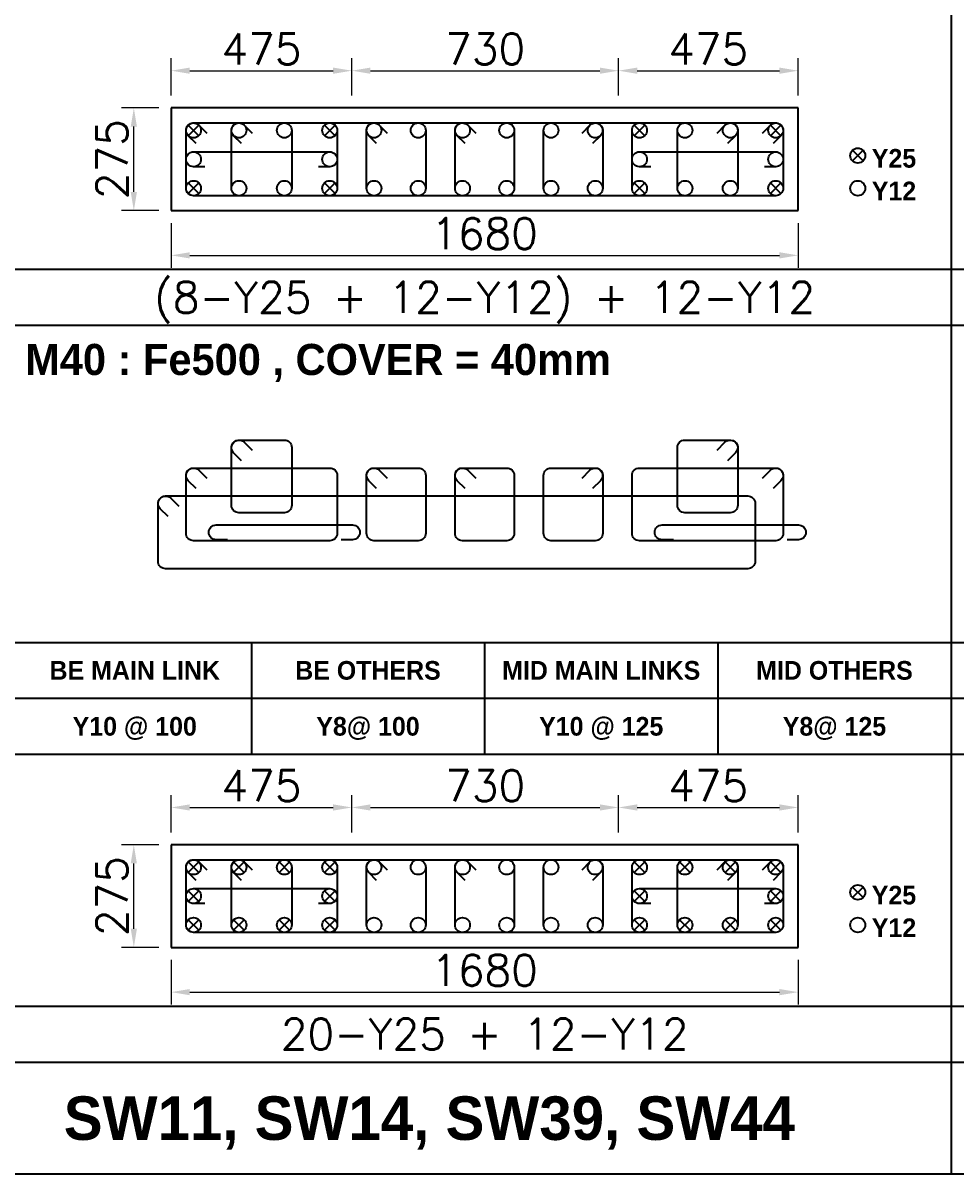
# Model space of a CAD drawing. Header units: millimetres. Extents: x -28707963 to -28231469, y 696001 to 896471.
# Drawn here: x -28322747 to -28315247, y 788796 to 798052 of the extents above; entities that cross this region are included whole.
import ezdxf
from ezdxf.enums import TextEntityAlignment as Align

# ---------------------------------------------------------------- set-up
doc = ezdxf.new("R2010")
doc.units = ezdxf.units.MM
doc.header["$MEASUREMENT"] = 0
doc.header["$PDMODE"] = 34
doc.header["$PDSIZE"] = -8
doc.layers.get('0').update_dxf_attribs({"lineweight": 5})
for name, color, linetype in [('09 COL TEXT-SCH', 2, 'Continuous'), ('14 REINF', 6, 'Continuous'), ('22 TABLE FRAME', 5, 'Continuous'), ('23 STIRRUPS', 5, 'Continuous'), ('SUB TITLE', 3, 'Continuous'), ('TEXT', 4, 'Continuous')]:
    doc.layers.add(name, color=color, linetype=linetype)
doc.layers.add('19 COLUMN', color=1, linetype='Continuous', lineweight=25)
doc.styles.add('adani bold', font='')
doc.styles.add('ROMANS', font='simplex.shx')
doc.styles.get('adani bold').set_extended_font_data('Adani Bold', bold=True)
doc.dimstyles.new('D 50', dxfattribs={"dimscale": 100, "dimtxt": 3, "dimasz": 1.5, "dimexe": 1, "dimexo": 1, "dimgap": 0.5, "dimtad": 1, "dimdec": 0, "dimdsep": 46, "dimtxsty": 'ROMANS', "dimcen": 2.5, "dimclrd": 5, "dimclre": 5, "dimclrt": 4, "dimadec": 0, "dimazin": 0, "dimtfac": 1, "dimtdec": 0, "dimtmove": 0, "dimatfit": 3, "dimfxl": 1, "dimlwd": 0, "dimlwe": 0, "dimarcsym": 0})

# ---------------------------------------------------------------- blocks, each defined once
blk = doc.blocks.new('*D33')
at = {"color": 5, "lineweight": 0, "transparency": 16777216}
for p, q in [((-28321556.1, 790518.4), (-28321556.1, 790158.4)), ((-28316516.1, 790518.4), (-28316516.1, 790158.4)), ((-28321406.1, 790258.4), (-28316666.1, 790258.4))]:
    blk.add_line(p, q, dxfattribs=at)
at = {"color": 5, "transparency": 16777216}
for points in [[(-28321406.1, 790283.4), (-28321406.1, 790233.4), (-28321556.1, 790258.4)], [(-28316666.1, 790233.4), (-28316666.1, 790283.4), (-28316516.1, 790258.4)]]:
    blk.add_solid(points, dxfattribs=at)
at = {"layer": 'Defpoints', "color": 0, "transparency": 16777216}
for p in [(-28321556.1, 790618.4), (-28316516.1, 790618.4), (-28316516.1, 790258.4)]:
    blk.add_point(p, dxfattribs=at)
at = {"color": 4, "transparency": 16777216, "insert": (-28319036.1, 790433.4), "char_height": 250, "attachment_point": 5, "style": 'ROMANS'}
blk.add_mtext('1680', dxfattribs=at)
blk = doc.blocks.new('*D34')
at = {"color": 5, "lineweight": 0, "transparency": 16777216}
for p, q in [((-28321656.1, 791443.4), (-28321956.1, 791443.4)), ((-28321856.1, 790768.4), (-28321856.1, 791293.4)), ((-28321656.1, 790618.4), (-28321956.1, 790618.4))]:
    blk.add_line(p, q, dxfattribs=at)
at = {"color": 5, "transparency": 16777216}
for points in [[(-28321831.1, 791293.4), (-28321881.1, 791293.4), (-28321856.1, 791443.4)], [(-28321881.1, 790768.4), (-28321831.1, 790768.4), (-28321856.1, 790618.4)]]:
    blk.add_solid(points, dxfattribs=at)
at = {"layer": 'Defpoints', "color": 0, "transparency": 16777216}
for p in [(-28321856.1, 791443.4), (-28321556.1, 791443.4), (-28321556.1, 790618.4)]:
    blk.add_point(p, dxfattribs=at)
at = {"color": 4, "transparency": 16777216, "insert": (-28322031.1, 791030.9), "char_height": 250, "attachment_point": 5, "rotation": 90, "style": 'ROMANS'}
blk.add_mtext('275', dxfattribs=at)
blk = doc.blocks.new('*D35')
at = {"color": 5, "lineweight": 0, "transparency": 16777216}
for p, q in [((-28321556.1, 791543.4), (-28321556.1, 791843.4)), ((-28320103.8, 791543.4), (-28320103.8, 791843.4)), ((-28321406.1, 791743.4), (-28320253.8, 791743.4))]:
    blk.add_line(p, q, dxfattribs=at)
at = {"color": 5, "transparency": 16777216}
for points in [[(-28321406.1, 791768.4), (-28321406.1, 791718.4), (-28321556.1, 791743.4)], [(-28320253.8, 791718.4), (-28320253.8, 791768.4), (-28320103.8, 791743.4)]]:
    blk.add_solid(points, dxfattribs=at)
at = {"layer": 'Defpoints', "color": 0, "transparency": 16777216}
for p in [(-28320103.8, 791743.4), (-28321556.1, 791443.4), (-28320103.8, 791443.4)]:
    blk.add_point(p, dxfattribs=at)
at = {"color": 4, "transparency": 16777216, "insert": (-28320829.9, 791918.4), "char_height": 250, "attachment_point": 5, "style": 'ROMANS'}
blk.add_mtext('475', dxfattribs=at)
blk = doc.blocks.new('*D36')
at = {"color": 5, "lineweight": 0, "transparency": 16777216}
for p, q in [((-28320103.8, 791543.4), (-28320103.8, 791843.4)), ((-28317959.6, 791543.4), (-28317959.6, 791843.4)), ((-28319953.8, 791743.4), (-28318109.6, 791743.4))]:
    blk.add_line(p, q, dxfattribs=at)
at = {"color": 5, "transparency": 16777216}
for points in [[(-28319953.8, 791768.4), (-28319953.8, 791718.4), (-28320103.8, 791743.4)], [(-28318109.6, 791718.4), (-28318109.6, 791768.4), (-28317959.6, 791743.4)]]:
    blk.add_solid(points, dxfattribs=at)
at = {"layer": 'Defpoints', "color": 0, "transparency": 16777216}
for p in [(-28317959.6, 791743.4), (-28320103.8, 791443.4), (-28317959.6, 791443.4)]:
    blk.add_point(p, dxfattribs=at)
at = {"color": 4, "transparency": 16777216, "insert": (-28319031.7, 791918.4), "char_height": 250, "attachment_point": 5, "style": 'ROMANS'}
blk.add_mtext('730', dxfattribs=at)
blk = doc.blocks.new('*D37')
at = {"color": 5, "lineweight": 0, "transparency": 16777216}
for p, q in [((-28317959.6, 791543.4), (-28317959.6, 791843.4)), ((-28316516.1, 791543.4), (-28316516.1, 791843.4)), ((-28317809.6, 791743.4), (-28316666.1, 791743.4))]:
    blk.add_line(p, q, dxfattribs=at)
at = {"color": 5, "transparency": 16777216}
for points in [[(-28317809.6, 791768.4), (-28317809.6, 791718.4), (-28317959.6, 791743.4)], [(-28316666.1, 791718.4), (-28316666.1, 791768.4), (-28316516.1, 791743.4)]]:
    blk.add_solid(points, dxfattribs=at)
at = {"layer": 'Defpoints', "color": 0, "transparency": 16777216}
for p in [(-28316516.1, 791743.4), (-28317959.6, 791443.4), (-28316516.1, 791443.4)]:
    blk.add_point(p, dxfattribs=at)
at = {"color": 4, "transparency": 16777216, "insert": (-28317237.8, 791918.4), "char_height": 250, "attachment_point": 5, "style": 'ROMANS'}
blk.add_mtext('475', dxfattribs=at)
blk = doc.blocks.new('*D38')
at = {"color": 5, "lineweight": 0, "transparency": 16777216}
for p, q in [((-28321556.1, 796443.4), (-28321556.1, 796083.4)), ((-28316516.1, 796443.4), (-28316516.1, 796083.4)), ((-28321406.1, 796183.4), (-28316666.1, 796183.4))]:
    blk.add_line(p, q, dxfattribs=at)
at = {"color": 5, "transparency": 16777216}
for points in [[(-28321406.1, 796208.4), (-28321406.1, 796158.4), (-28321556.1, 796183.4)], [(-28316666.1, 796158.4), (-28316666.1, 796208.4), (-28316516.1, 796183.4)]]:
    blk.add_solid(points, dxfattribs=at)
at = {"layer": 'Defpoints', "color": 0, "transparency": 16777216}
for p in [(-28321556.1, 796543.4), (-28316516.1, 796543.4), (-28316516.1, 796183.4)]:
    blk.add_point(p, dxfattribs=at)
at = {"color": 4, "transparency": 16777216, "insert": (-28319036.1, 796358.4), "char_height": 250, "attachment_point": 5, "style": 'ROMANS'}
blk.add_mtext('1680', dxfattribs=at)
blk = doc.blocks.new('*D39')
at = {"color": 5, "lineweight": 0, "transparency": 16777216}
for p, q in [((-28321656.1, 797368.4), (-28321956.1, 797368.4)), ((-28321856.1, 796693.4), (-28321856.1, 797218.4)), ((-28321656.1, 796543.4), (-28321956.1, 796543.4))]:
    blk.add_line(p, q, dxfattribs=at)
at = {"color": 5, "transparency": 16777216}
for points in [[(-28321831.1, 797218.4), (-28321881.1, 797218.4), (-28321856.1, 797368.4)], [(-28321881.1, 796693.4), (-28321831.1, 796693.4), (-28321856.1, 796543.4)]]:
    blk.add_solid(points, dxfattribs=at)
at = {"layer": 'Defpoints', "color": 0, "transparency": 16777216}
for p in [(-28321856.1, 797368.4), (-28321556.1, 797368.4), (-28321556.1, 796543.4)]:
    blk.add_point(p, dxfattribs=at)
at = {"color": 4, "transparency": 16777216, "insert": (-28322031.1, 796955.9), "char_height": 250, "attachment_point": 5, "rotation": 90, "style": 'ROMANS'}
blk.add_mtext('275', dxfattribs=at)
blk = doc.blocks.new('*D285')
at = {"color": 5, "lineweight": 0, "transparency": 16777216}
for p, q in [((-28321556.1, 797468.4), (-28321556.1, 797768.4)), ((-28320103.8, 797468.4), (-28320103.8, 797768.4)), ((-28321406.1, 797668.4), (-28320253.8, 797668.4))]:
    blk.add_line(p, q, dxfattribs=at)
at = {"color": 5, "transparency": 16777216}
for points in [[(-28321406.1, 797693.4), (-28321406.1, 797643.4), (-28321556.1, 797668.4)], [(-28320253.8, 797643.4), (-28320253.8, 797693.4), (-28320103.8, 797668.4)]]:
    blk.add_solid(points, dxfattribs=at)
at = {"layer": 'Defpoints', "color": 0, "transparency": 16777216}
for p in [(-28320103.8, 797668.4), (-28321556.1, 797368.4), (-28320103.8, 797368.4)]:
    blk.add_point(p, dxfattribs=at)
at = {"color": 4, "transparency": 16777216, "insert": (-28320829.9, 797843.4), "char_height": 250, "attachment_point": 5, "style": 'ROMANS'}
blk.add_mtext('475', dxfattribs=at)
blk = doc.blocks.new('*D286')
at = {"color": 5, "lineweight": 0, "transparency": 16777216}
for p, q in [((-28320103.8, 797468.4), (-28320103.8, 797768.4)), ((-28317959.6, 797468.4), (-28317959.6, 797768.4)), ((-28319953.8, 797668.4), (-28318109.6, 797668.4))]:
    blk.add_line(p, q, dxfattribs=at)
at = {"color": 5, "transparency": 16777216}
for points in [[(-28319953.8, 797693.4), (-28319953.8, 797643.4), (-28320103.8, 797668.4)], [(-28318109.6, 797643.4), (-28318109.6, 797693.4), (-28317959.6, 797668.4)]]:
    blk.add_solid(points, dxfattribs=at)
at = {"layer": 'Defpoints', "color": 0, "transparency": 16777216}
for p in [(-28317959.6, 797668.4), (-28320103.8, 797368.4), (-28317959.6, 797368.4)]:
    blk.add_point(p, dxfattribs=at)
at = {"color": 4, "transparency": 16777216, "insert": (-28319031.7, 797843.4), "char_height": 250, "attachment_point": 5, "style": 'ROMANS'}
blk.add_mtext('730', dxfattribs=at)
blk = doc.blocks.new('*D287')
at = {"color": 5, "lineweight": 0, "transparency": 16777216}
for p, q in [((-28317959.6, 797468.4), (-28317959.6, 797768.4)), ((-28316516.1, 797468.4), (-28316516.1, 797768.4)), ((-28317809.6, 797668.4), (-28316666.1, 797668.4))]:
    blk.add_line(p, q, dxfattribs=at)
at = {"color": 5, "transparency": 16777216}
for points in [[(-28317809.6, 797693.4), (-28317809.6, 797643.4), (-28317959.6, 797668.4)], [(-28316666.1, 797643.4), (-28316666.1, 797693.4), (-28316516.1, 797668.4)]]:
    blk.add_solid(points, dxfattribs=at)
at = {"layer": 'Defpoints', "color": 0, "transparency": 16777216}
for p in [(-28316516.1, 797668.4), (-28317959.6, 797368.4), (-28316516.1, 797368.4)]:
    blk.add_point(p, dxfattribs=at)
at = {"color": 4, "transparency": 16777216, "insert": (-28317237.8, 797843.4), "char_height": 250, "attachment_point": 5, "style": 'ROMANS'}
blk.add_mtext('475', dxfattribs=at)

msp = doc.modelspace()

# ---------------------------------------------------------------- linework, layer by layer
msp.add_lwpolyline([(-28341538.8, 788796.2), (-28242181.2, 788796.2), (-28242181.2, 874671.2), (-28341538.8, 874671.2)], close=True)
at = {"layer": '14 REINF', "color": 6}
for points in [[(-28321418.5, 797230.8), (-28321333.7, 797145.9)], [(-28321333.7, 797230.8), (-28321418.5, 797145.9)], [(-28320323.5, 797230.8), (-28320238.7, 797145.9)], [(-28320238.7, 797230.8), (-28320323.5, 797145.9)], [(-28317833.5, 797230.8), (-28317748.7, 797145.9)], [(-28317748.7, 797230.8), (-28317833.5, 797145.9)], [(-28316738.5, 797230.8), (-28316653.7, 797145.9)], [(-28316653.7, 797230.8), (-28316738.5, 797145.9)], [(-28316078.5, 797028.3), (-28315993.7, 796943.4)], [(-28315993.7, 797028.3), (-28316078.5, 796943.4)], [(-28321418.5, 796765.8), (-28321333.7, 796680.9)], [(-28321333.7, 796765.8), (-28321418.5, 796680.9)], [(-28320323.5, 796765.8), (-28320238.7, 796680.9)], [(-28320238.7, 796765.8), (-28320323.5, 796680.9)], [(-28317833.5, 796765.8), (-28317748.7, 796680.9)], [(-28317748.7, 796765.8), (-28317833.5, 796680.9)], [(-28316738.5, 796765.8), (-28316653.7, 796680.9)], [(-28316653.7, 796765.8), (-28316738.5, 796680.9)], [(-28321418.5, 791305.8), (-28321333.7, 791220.9)], [(-28321333.7, 791305.8), (-28321418.5, 791220.9)], [(-28321053.5, 791305.8), (-28320968.7, 791220.9)], [(-28320968.7, 791305.8), (-28321053.5, 791220.9)], [(-28320688.5, 791305.8), (-28320603.7, 791220.9)], [(-28320603.7, 791305.8), (-28320688.5, 791220.9)], [(-28320323.5, 791305.8), (-28320238.7, 791220.9)], [(-28320238.7, 791305.8), (-28320323.5, 791220.9)], [(-28317833.5, 791305.8), (-28317748.7, 791220.9)], [(-28317748.7, 791305.8), (-28317833.5, 791220.9)], [(-28317468.5, 791305.8), (-28317383.7, 791220.9)], [(-28317383.7, 791305.8), (-28317468.5, 791220.9)], [(-28317103.5, 791305.8), (-28317018.7, 791220.9)], [(-28317018.7, 791305.8), (-28317103.5, 791220.9)], [(-28316738.5, 791305.8), (-28316653.7, 791220.9)], [(-28316653.7, 791305.8), (-28316738.5, 791220.9)], [(-28316078.5, 791103.3), (-28315993.7, 791018.4)], [(-28315993.7, 791103.3), (-28316078.5, 791018.4)], [(-28321418.5, 791073.3), (-28321333.7, 790988.4)], [(-28321333.7, 791073.3), (-28321418.5, 790988.4)], [(-28320323.5, 791073.3), (-28320238.7, 790988.4)], [(-28320238.7, 791073.3), (-28320323.5, 790988.4)], [(-28317833.5, 791073.3), (-28317748.7, 790988.4)], [(-28317748.7, 791073.3), (-28317833.5, 790988.4)], [(-28316738.5, 791073.3), (-28316653.7, 790988.4)], [(-28316653.7, 791073.3), (-28316738.5, 790988.4)], [(-28321418.5, 790840.8), (-28321333.7, 790755.9)], [(-28321333.7, 790840.8), (-28321418.5, 790755.9)], [(-28321053.5, 790840.8), (-28320968.7, 790755.9)], [(-28320968.7, 790840.8), (-28321053.5, 790755.9)], [(-28320688.5, 790840.8), (-28320603.7, 790755.9)], [(-28320603.7, 790840.8), (-28320688.5, 790755.9)], [(-28320323.5, 790840.8), (-28320238.7, 790755.9)], [(-28320238.7, 790840.8), (-28320323.5, 790755.9)], [(-28317833.5, 790840.8), (-28317748.7, 790755.9)], [(-28317748.7, 790840.8), (-28317833.5, 790755.9)], [(-28317468.5, 790840.8), (-28317383.7, 790755.9)], [(-28317383.7, 790840.8), (-28317468.5, 790755.9)], [(-28317103.5, 790840.8), (-28317018.7, 790755.9)], [(-28317018.7, 790840.8), (-28317103.5, 790755.9)], [(-28316738.5, 790840.8), (-28316653.7, 790755.9)], [(-28316653.7, 790840.8), (-28316738.5, 790755.9)]]:
    msp.add_lwpolyline(points, dxfattribs=at)
for centre in [(-28321376.1, 797188.4), (-28321011.1, 797188.4), (-28320646.1, 797188.4), (-28320281.1, 797188.4), (-28319925.4, 797188.4), (-28319569.7, 797188.4), (-28319214, 797188.4), (-28318858.2, 797188.4), (-28318502.5, 797188.4), (-28318146.8, 797188.4), (-28317791.1, 797188.4), (-28317426.1, 797188.4), (-28317061.1, 797188.4), (-28316696.1, 797188.4), (-28321376.1, 796955.9), (-28320281.1, 796955.9), (-28317791.1, 796955.9), (-28316696.1, 796955.9), (-28316036.1, 796985.9), (-28321376.1, 796723.4), (-28321011.1, 796723.4), (-28320646.1, 796723.4), (-28320281.1, 796723.4), (-28319925.4, 796723.4), (-28319569.7, 796723.4), (-28319214, 796723.4), (-28318858.2, 796723.4), (-28318502.5, 796723.4), (-28318146.8, 796723.4), (-28317791.1, 796723.4), (-28317426.1, 796723.4), (-28317061.1, 796723.4), (-28316696.1, 796723.4), (-28316036.1, 796723.4), (-28321376.1, 791263.4), (-28321011.1, 791263.4), (-28320646.1, 791263.4), (-28320281.1, 791263.4), (-28319925.4, 791263.4), (-28319569.7, 791263.4), (-28319214, 791263.4), (-28318858.2, 791263.4), (-28318502.5, 791263.4), (-28318146.8, 791263.4), (-28317791.1, 791263.4), (-28317426.1, 791263.4), (-28317061.1, 791263.4), (-28316696.1, 791263.4), (-28321376.1, 791030.9), (-28320281.1, 791030.9), (-28317791.1, 791030.9), (-28316696.1, 791030.9), (-28316036.1, 791060.9), (-28321376.1, 790798.4), (-28321011.1, 790798.4), (-28320646.1, 790798.4), (-28320281.1, 790798.4), (-28319925.4, 790798.4), (-28319569.7, 790798.4), (-28319214, 790798.4), (-28318858.2, 790798.4), (-28318502.5, 790798.4), (-28318146.8, 790798.4), (-28317791.1, 790798.4), (-28317426.1, 790798.4), (-28317061.1, 790798.4), (-28316696.1, 790798.4), (-28316036.1, 790798.4)]:
    msp.add_circle(centre, 60, dxfattribs=at)
at = {"layer": '19 COLUMN', "color": 4}
for points in [[(-28316516.1, 797368.4), (-28321556.1, 797368.4)], [(-28321556.1, 797368.4), (-28321556.1, 796543.4)], [(-28316516.1, 796543.4), (-28316516.1, 797368.4)], [(-28321556.1, 796543.4), (-28316516.1, 796543.4)], [(-28316516.1, 791443.4), (-28321556.1, 791443.4)], [(-28321556.1, 791443.4), (-28321556.1, 790618.4)], [(-28316516.1, 790618.4), (-28316516.1, 791443.4)], [(-28321556.1, 790618.4), (-28316516.1, 790618.4)]]:
    msp.add_lwpolyline(points, dxfattribs=at)
at = {"layer": '22 TABLE FRAME', "color": 5, "linetype": 'Continuous'}
for p, q in [((-28315286.1, 863421.2), (-28315286.1, 788796.2)), ((-28330286.1, 796071.2), (-28245536.1, 796071.2)), ((-28334786.1, 795621.2), (-28245536.1, 795621.2)), ((-28330286.1, 793071.2), (-28245536.1, 793071.2)), ((-28320911.1, 793071.2), (-28320911.1, 792171.2)), ((-28319036.1, 793071.2), (-28319036.1, 792171.2)), ((-28317161.1, 793071.2), (-28317161.1, 792171.2)), ((-28330286.1, 792621.2), (-28245536.1, 792621.2)), ((-28330286.1, 792171.2), (-28245536.1, 792171.2)), ((-28330286.1, 790146.2), (-28245536.1, 790146.2)), ((-28334786.1, 789696.2), (-28245536.1, 789696.2)), ((-28334786.1, 788796.2), (-28245536.1, 788796.2)), ((-28334786.1, 788796.2), (-28245536.1, 788796.2))]:
    msp.add_line(p, q, dxfattribs=at)
at = {"layer": '23 STIRRUPS', "color": 5}
for points in [[(-28321354.9, 797082.3), (-28321418.5, 797145.9, -0.668178), (-28321376.1, 797248.4), (-28316696.1, 797248.4, -0.414214), (-28316636.1, 797188.4), (-28316636.1, 796723.4, -0.414214), (-28316696.1, 796663.4), (-28321376.1, 796663.4, -0.414214), (-28321436.1, 796723.4), (-28321436.1, 797188.4, -0.668179), (-28321333.7, 797230.8), (-28321270, 797167.1)], [(-28321354.9, 797082.3), (-28321418.5, 797145.9, -0.668178), (-28321376.1, 797248.4), (-28320281.1, 797248.4, -0.414214), (-28320221.1, 797188.4), (-28320221.1, 796723.4, -0.414214), (-28320281.1, 796663.4), (-28321376.1, 796663.4, -0.414214), (-28321436.1, 796723.4), (-28321436.1, 797188.4, -0.668179), (-28321333.7, 797230.8), (-28321270, 797167.1)], [(-28320989.9, 797082.3), (-28321053.5, 797145.9, -0.668042), (-28321011.1, 797248.4), (-28320646.1, 797248.4, -0.414104), (-28320586.1, 797188.4), (-28320586.1, 796723.4, -0.414104), (-28320646.1, 796663.4), (-28321011.1, 796663.4, -0.414104), (-28321071.1, 796723.4), (-28321071.1, 797188.4, -0.668179), (-28320968.6, 797230.8), (-28320905, 797167.1)], [(-28319904.2, 797082.3), (-28319967.8, 797145.9, -0.668133), (-28319925.4, 797248.4), (-28319569.7, 797248.4, -0.414323), (-28319509.7, 797188.4), (-28319509.7, 796723.4, -0.414323), (-28319569.7, 796663.4), (-28319925.4, 796663.4, -0.414177), (-28319985.4, 796723.4), (-28319985.4, 797188.4, -0.668179), (-28319882.9, 797230.8), (-28319819.3, 797167.1)], [(-28319192.7, 797082.3), (-28319256.4, 797145.9, -0.667997), (-28319214, 797248.4), (-28318858.2, 797248.4, -0.414067), (-28318798.2, 797188.4), (-28318798.2, 796723.4, -0.414067), (-28318858.2, 796663.4), (-28319214, 796663.4, -0.414067), (-28319274, 796723.4), (-28319274, 797188.4, -0.668179), (-28319171.5, 797230.8), (-28319107.9, 797167.1)], [(-28318252.9, 797167.1), (-28318189.3, 797230.8, -0.668179), (-28318086.8, 797188.4), (-28318086.8, 796723.4, -0.414177), (-28318146.8, 796663.4), (-28318502.5, 796663.4, -0.414323), (-28318562.5, 796723.4), (-28318562.5, 797188.4, -0.414323), (-28318502.5, 797248.4), (-28318146.8, 797248.4, -0.668133), (-28318104.4, 797145.9), (-28318168, 797082.3)], [(-28316802.2, 797167.1), (-28316738.5, 797230.8, -0.668179), (-28316636.1, 797188.4), (-28316636.1, 796723.4, -0.414214), (-28316696.1, 796663.4), (-28317791.1, 796663.4, -0.414214), (-28317851.1, 796723.4), (-28317851.1, 797188.4, -0.414214), (-28317791.1, 797248.4), (-28316696.1, 797248.4, -0.668178), (-28316653.7, 797145.9), (-28316717.3, 797082.3)], [(-28317167.2, 797167.1), (-28317103.6, 797230.8, -0.668179), (-28317001.1, 797188.4), (-28317001.1, 796723.4, -0.414104), (-28317061.1, 796663.4), (-28317426.1, 796663.4, -0.414104), (-28317486.1, 796723.4), (-28317486.1, 797188.4, -0.414104), (-28317426.1, 797248.4), (-28317061.1, 797248.4, -0.668042), (-28317018.7, 797145.9), (-28317082.3, 797082.3)], [(-28321286.1, 796895.9), (-28321376.1, 796895.9, -1), (-28321376.1, 797015.9), (-28320281.1, 797015.9, -1), (-28320281.1, 796895.9), (-28320371.1, 796895.9)], [(-28317701.1, 796895.9), (-28317791.1, 796895.9, -1), (-28317791.1, 797015.9), (-28316696.1, 797015.9, -1), (-28316696.1, 796895.9), (-28316786.1, 796895.9)], [(-28320989.9, 794532.3), (-28321053.5, 794595.9, -0.668042), (-28321011.1, 794698.4), (-28320646.1, 794698.4, -0.414104), (-28320586.1, 794638.4), (-28320586.1, 794173.4, -0.414104), (-28320646.1, 794113.4), (-28321011.1, 794113.4, -0.414104), (-28321071.1, 794173.4), (-28321071.1, 794638.4, -0.668179), (-28320968.6, 794680.8), (-28320905, 794617.1)], [(-28317167.2, 794617.1), (-28317103.6, 794680.8, -0.668179), (-28317001.1, 794638.4), (-28317001.1, 794173.4, -0.414104), (-28317061.1, 794113.4), (-28317426.1, 794113.4, -0.414104), (-28317486.1, 794173.4), (-28317486.1, 794638.4, -0.414104), (-28317426.1, 794698.4), (-28317061.1, 794698.4, -0.668042), (-28317018.7, 794595.9), (-28317082.3, 794532.3)], [(-28321354.9, 794307.3), (-28321418.5, 794370.9, -0.668178), (-28321376.1, 794473.4), (-28320281.1, 794473.4, -0.414214), (-28320221.1, 794413.4), (-28320221.1, 793948.4, -0.414214), (-28320281.1, 793888.4), (-28321376.1, 793888.4, -0.414214), (-28321436.1, 793948.4), (-28321436.1, 794413.4, -0.668179), (-28321333.7, 794455.8), (-28321270, 794392.1)], [(-28319904.2, 794307.3), (-28319967.8, 794370.9, -0.668133), (-28319925.4, 794473.4), (-28319569.7, 794473.4, -0.414323), (-28319509.7, 794413.4), (-28319509.7, 793948.4, -0.414323), (-28319569.7, 793888.4), (-28319925.4, 793888.4, -0.414177), (-28319985.4, 793948.4), (-28319985.4, 794413.4, -0.668179), (-28319882.9, 794455.8), (-28319819.3, 794392.1)], [(-28319192.7, 794307.3), (-28319256.4, 794370.9, -0.667997), (-28319214, 794473.4), (-28318858.2, 794473.4, -0.414067), (-28318798.2, 794413.4), (-28318798.2, 793948.4, -0.414067), (-28318858.2, 793888.4), (-28319214, 793888.4, -0.414067), (-28319274, 793948.4), (-28319274, 794413.4, -0.668179), (-28319171.5, 794455.8), (-28319107.9, 794392.1)], [(-28318252.9, 794392.1), (-28318189.3, 794455.8, -0.668179), (-28318086.8, 794413.4), (-28318086.8, 793948.4, -0.414177), (-28318146.8, 793888.4), (-28318502.5, 793888.4, -0.414323), (-28318562.5, 793948.4), (-28318562.5, 794413.4, -0.414323), (-28318502.5, 794473.4), (-28318146.8, 794473.4, -0.668133), (-28318104.4, 794370.9), (-28318168, 794307.3)], [(-28316802.2, 794392.1), (-28316738.5, 794455.8, -0.668179), (-28316636.1, 794413.4), (-28316636.1, 793948.4, -0.414214), (-28316696.1, 793888.4), (-28317791.1, 793888.4, -0.414214), (-28317851.1, 793948.4), (-28317851.1, 794413.4, -0.414214), (-28317791.1, 794473.4), (-28316696.1, 794473.4, -0.668178), (-28316653.7, 794370.9), (-28316717.3, 794307.3)], [(-28321579.9, 794082.3), (-28321643.5, 794145.9, -0.668178), (-28321601.1, 794248.4), (-28316921.1, 794248.4, -0.414214), (-28316861.1, 794188.4), (-28316861.1, 793723.4, -0.414214), (-28316921.1, 793663.4), (-28321601.1, 793663.4, -0.414214), (-28321661.1, 793723.4), (-28321661.1, 794188.4, -0.668179), (-28321558.7, 794230.8), (-28321495, 794167.1)], [(-28321103.6, 793895.9), (-28321193.6, 793895.9, -1), (-28321193.6, 794015.9), (-28320098.6, 794015.9, -1), (-28320098.6, 793895.9), (-28320188.6, 793895.9)], [(-28317518.6, 793895.9), (-28317608.6, 793895.9, -1), (-28317608.6, 794015.9), (-28316513.6, 794015.9, -1), (-28316513.6, 793895.9), (-28316603.6, 793895.9)], [(-28321354.9, 791157.3), (-28321418.5, 791220.9, -0.668178), (-28321376.1, 791323.4), (-28316696.1, 791323.4, -0.414214), (-28316636.1, 791263.4), (-28316636.1, 790798.4, -0.414214), (-28316696.1, 790738.4), (-28321376.1, 790738.4, -0.414214), (-28321436.1, 790798.4), (-28321436.1, 791263.4, -0.668179), (-28321333.7, 791305.8), (-28321270, 791242.1)], [(-28321354.9, 791157.3), (-28321418.5, 791220.9, -0.668178), (-28321376.1, 791323.4), (-28320281.1, 791323.4, -0.414214), (-28320221.1, 791263.4), (-28320221.1, 790798.4, -0.414214), (-28320281.1, 790738.4), (-28321376.1, 790738.4, -0.414214), (-28321436.1, 790798.4), (-28321436.1, 791263.4, -0.668179), (-28321333.7, 791305.8), (-28321270, 791242.1)], [(-28320989.9, 791157.3), (-28321053.5, 791220.9, -0.668042), (-28321011.1, 791323.4), (-28320646.1, 791323.4, -0.414104), (-28320586.1, 791263.4), (-28320586.1, 790798.4, -0.414104), (-28320646.1, 790738.4), (-28321011.1, 790738.4, -0.414104), (-28321071.1, 790798.4), (-28321071.1, 791263.4, -0.668179), (-28320968.6, 791305.8), (-28320905, 791242.1)], [(-28319904.2, 791157.3), (-28319967.8, 791220.9, -0.668133), (-28319925.4, 791323.4), (-28319569.7, 791323.4, -0.414323), (-28319509.7, 791263.4), (-28319509.7, 790798.4, -0.414323), (-28319569.7, 790738.4), (-28319925.4, 790738.4, -0.414177), (-28319985.4, 790798.4), (-28319985.4, 791263.4, -0.668179), (-28319882.9, 791305.8), (-28319819.3, 791242.1)], [(-28319192.7, 791157.3), (-28319256.4, 791220.9, -0.667997), (-28319214, 791323.4), (-28318858.2, 791323.4, -0.414067), (-28318798.2, 791263.4), (-28318798.2, 790798.4, -0.414067), (-28318858.2, 790738.4), (-28319214, 790738.4, -0.414067), (-28319274, 790798.4), (-28319274, 791263.4, -0.668179), (-28319171.5, 791305.8), (-28319107.9, 791242.1)], [(-28318252.9, 791242.1), (-28318189.3, 791305.8, -0.668179), (-28318086.8, 791263.4), (-28318086.8, 790798.4, -0.414177), (-28318146.8, 790738.4), (-28318502.5, 790738.4, -0.414323), (-28318562.5, 790798.4), (-28318562.5, 791263.4, -0.414323), (-28318502.5, 791323.4), (-28318146.8, 791323.4, -0.668133), (-28318104.4, 791220.9), (-28318168, 791157.3)], [(-28316802.2, 791242.1), (-28316738.5, 791305.8, -0.668179), (-28316636.1, 791263.4), (-28316636.1, 790798.4, -0.414214), (-28316696.1, 790738.4), (-28317791.1, 790738.4, -0.414214), (-28317851.1, 790798.4), (-28317851.1, 791263.4, -0.414214), (-28317791.1, 791323.4), (-28316696.1, 791323.4, -0.668178), (-28316653.7, 791220.9), (-28316717.3, 791157.3)], [(-28317167.2, 791242.1), (-28317103.6, 791305.8, -0.668179), (-28317001.1, 791263.4), (-28317001.1, 790798.4, -0.414104), (-28317061.1, 790738.4), (-28317426.1, 790738.4, -0.414104), (-28317486.1, 790798.4), (-28317486.1, 791263.4, -0.414104), (-28317426.1, 791323.4), (-28317061.1, 791323.4, -0.668042), (-28317018.7, 791220.9), (-28317082.3, 791157.3)], [(-28321286.1, 790970.9), (-28321376.1, 790970.9, -1), (-28321376.1, 791090.9), (-28320281.1, 791090.9, -1), (-28320281.1, 790970.9), (-28320371.1, 790970.9)], [(-28317701.1, 790970.9), (-28317791.1, 790970.9, -1), (-28317791.1, 791090.9), (-28316696.1, 791090.9, -1), (-28316696.1, 790970.9), (-28316786.1, 790970.9)]]:
    msp.add_lwpolyline(points, format="xyb", dxfattribs=at)

# ---------------------------------------------------------------- texts
at = {"layer": '09 COL TEXT-SCH', "color": 3, "linetype": 'Continuous', "style": 'ROMANS'}
for s, p in [('(8-Y25 + 12-Y12) + 12-Y12', (-28319036.1, 795846.2)), ('20-Y25 + 12-Y12', (-28319036.1, 789921.2))]:
    msp.add_text(s, height=250, dxfattribs=at).set_placement(p, align=Align.MIDDLE_CENTER)
at = {"layer": 'SUB TITLE', "style": 'adani bold'}
msp.add_text('SW11, SW14, SW39, SW44', height=350, dxfattribs=at).set_placement((-28322419.4, 789070.3))
at = {"layer": 'TEXT', "style": 'adani bold'}
for s, p in [('Y25', (-28315923.6, 796963.7)), ('Y12', (-28315923.6, 796701.2)), ('Y25', (-28315923.6, 791038.7)), ('Y12', (-28315923.6, 790776.2))]:
    msp.add_text(s, height=150, dxfattribs=at).set_placement(p, align=Align.MIDDLE_LEFT)
at = {"layer": 'TEXT', "lineweight": 40, "style": 'adani bold'}
msp.add_text('M40 : Fe500 , COVER = 40mm', height=250, dxfattribs=at).set_placement((-28322729.8, 795221.2))
at = {"layer": 'TEXT', "style": 'adani bold'}
for s, p in [('BE MAIN LINK', (-28321848.6, 792846.2)), ('BE OTHERS', (-28319973.6, 792846.2)), ('MID MAIN LINKS', (-28318098.6, 792846.2)), ('MID OTHERS', (-28316223.6, 792846.2)), ('Y10 @ 100', (-28321848.6, 792396.2)), ('Y8@ 100', (-28319973.6, 792396.2)), ('Y10 @ 125', (-28318098.6, 792396.2)), ('Y8@ 125', (-28316223.6, 792396.2))]:
    msp.add_text(s, height=150, dxfattribs=at).set_placement(p, align=Align.MIDDLE_CENTER)

# ---------------------------------------------------------------- dimensions: what is measured, and where the dimension line sits
for p1, p2, distance, text, override, picture, middle in [((-28321556.1, 797368.4), (-28320103.8, 797368.4), 300, '475', {"dimtxt": 2.5, "dimtxsty": 'ROMANS'}, '*D285', (-28320829.9, 797843.4)), ((-28320103.8, 797368.4), (-28317959.6, 797368.4), 300, '730', {"dimtxt": 2.5, "dimtxsty": 'ROMANS'}, '*D286', (-28319031.7, 797843.4)), ((-28317959.6, 797368.4), (-28316516.1, 797368.4), 300, '475', {"dimtxt": 2.5, "dimtxsty": 'ROMANS'}, '*D287', (-28317237.8, 797843.4)), ((-28321556.1, 796543.4), (-28321556.1, 797368.4), 300, '275', {"dimtxt": 2.5}, '*D39', (-28322031.1, 796955.9)), ((-28321556.1, 796543.4), (-28316516.1, 796543.4), -360, '1680', {"dimtxt": 2.5}, '*D38', (-28319036.1, 796358.4)), ((-28321556.1, 791443.4), (-28320103.8, 791443.4), 300, '475', {"dimtxt": 2.5, "dimtxsty": 'ROMANS'}, '*D35', (-28320829.9, 791918.4)), ((-28320103.8, 791443.4), (-28317959.6, 791443.4), 300, '730', {"dimtxt": 2.5, "dimtxsty": 'ROMANS'}, '*D36', (-28319031.7, 791918.4)), ((-28317959.6, 791443.4), (-28316516.1, 791443.4), 300, '475', {"dimtxt": 2.5, "dimtxsty": 'ROMANS'}, '*D37', (-28317237.8, 791918.4)), ((-28321556.1, 790618.4), (-28321556.1, 791443.4), 300, '275', {"dimtxt": 2.5}, '*D34', (-28322031.1, 791030.9)), ((-28321556.1, 790618.4), (-28316516.1, 790618.4), -360, '1680', {"dimtxt": 2.5}, '*D33', (-28319036.1, 790433.4))]:
    dim = msp.add_aligned_dim(p1=p1, p2=p2, distance=distance, text=text, dimstyle='D 50', override=override)
    dim.commit()
    dim.dimension.update_dxf_attribs({"geometry": picture, "text_midpoint": middle})

doc.saveas('drawing.dxf')
